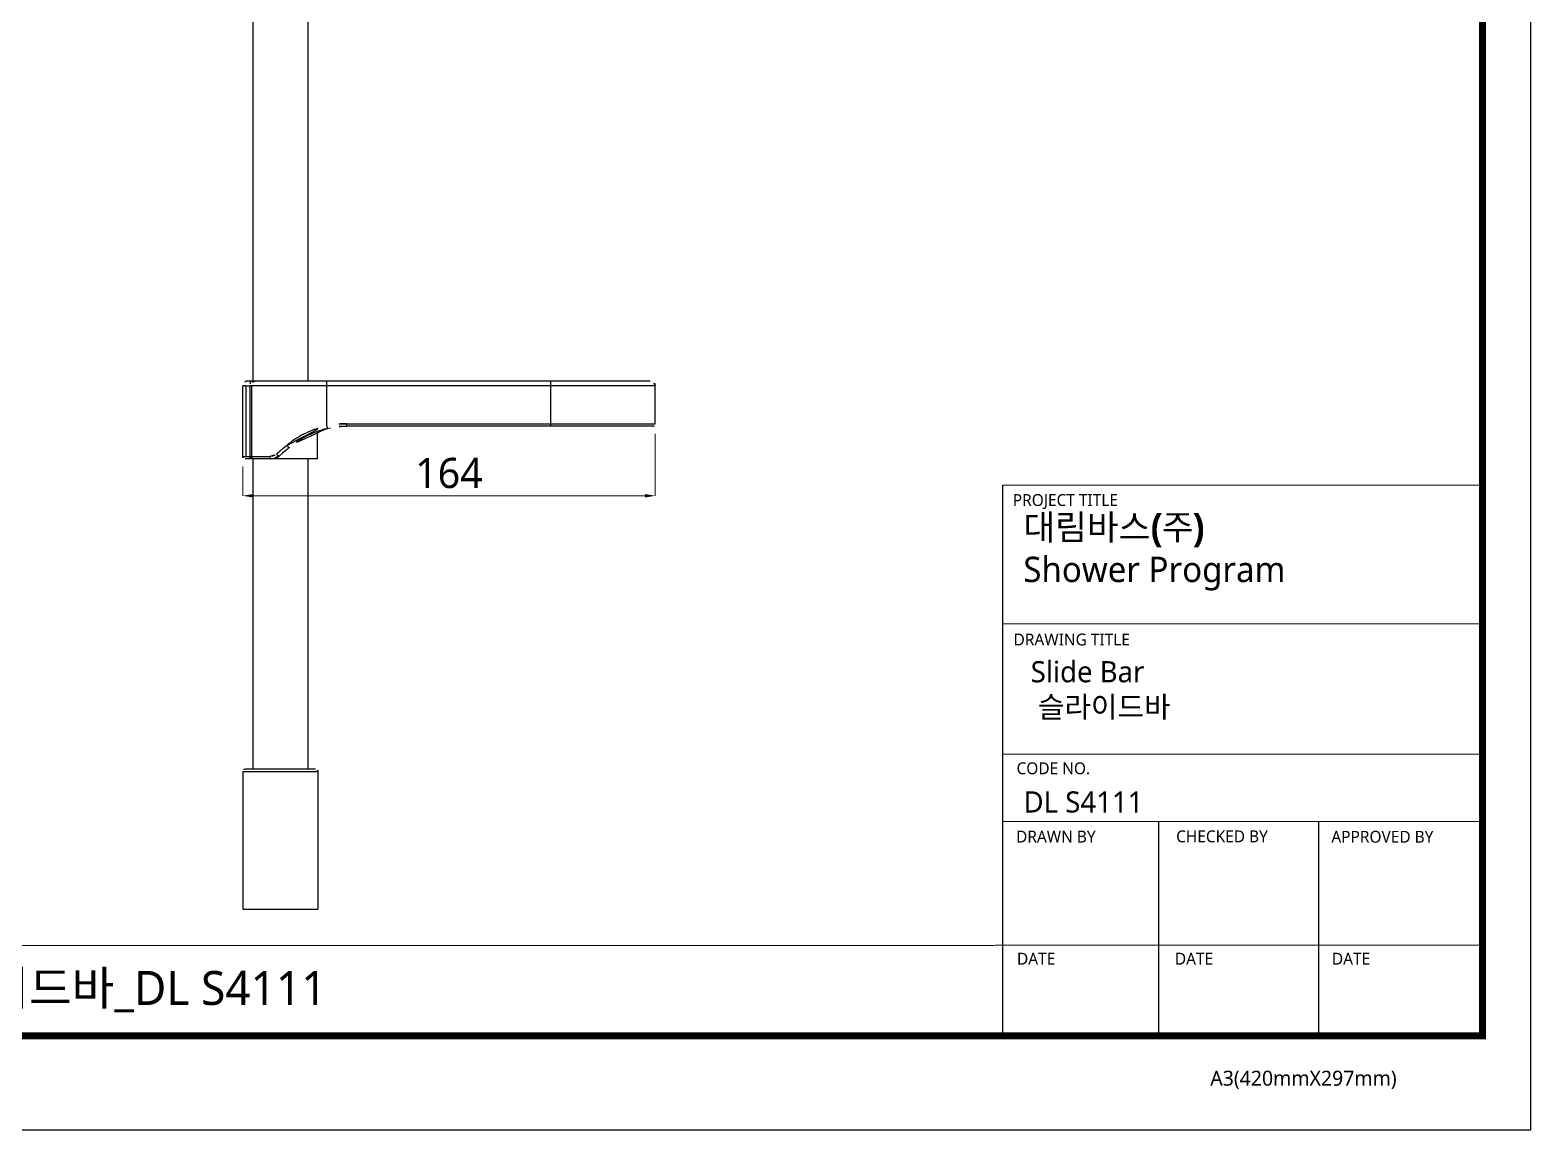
# Model space of a CAD drawing. Extents: x 16296675219 to 16296676413, y -37409617825 to -37409616950.
# Drawn here: x 16296675816 to 16296676413, y -37409617825 to -37409617388 of the extents above; entities that cross this region are included whole.
import ezdxf

# ---------------------------------------------------------------- set-up
doc = ezdxf.new("R2010")
doc.units = 0
doc.header["$LTSCALE"] = 10
doc.header["$MEASUREMENT"] = 0
doc.header["$PDMODE"] = 3
doc.header["$PDSIZE"] = -10
doc.layers.get('0').update_dxf_attribs({"linetype": 'CONTINUOUS'})
doc.layers.get('DEFPOINTS').update_dxf_attribs({"linetype": 'CONTINUOUS'})
doc.styles.add('Daelim Dimension', font='')
doc.styles.get('Daelim Dimension').set_extended_font_data('NanumGothic')
doc.dimstyles.new('DEFAULT', dxfattribs={"dimscale": 2, "dimtxt": 6, "dimasz": 2, "dimexe": 0, "dimexo": 2, "dimgap": 1, "dimtad": 1, "dimdec": 1, "dimzin": 9, "dimdsep": 46, "dimtxsty": 'Daelim Dimension', "dimcen": 0.5, "dimclrd": 5, "dimclre": 5, "dimclrt": 7, "dimadec": 1, "dimazin": 0, "dimtfac": 1, "dimtdec": 1, "dimtix": 1, "dimtmove": 0, "dimatfit": 3, "dimfxl": 1, "dimtolj": 1, "dimtzin": 1, "dimlwd": 9, "dimlwe": 9, "dimarcsym": 0})

# ---------------------------------------------------------------- blocks, each defined once
blk = doc.blocks.new('*D1')
at = {"color": 5, "lineweight": 9, "ltscale": 0.5, "transparency": 16777216}
for p, q in [((16296676064.37904, -37409617548.072472), (16296676064.37904, -37409617572.729538)), ((16296675900.37904, -37409617561.072472), (16296675900.37904, -37409617572.729538)), ((16296675904.37904, -37409617572.729538), (16296676060.37904, -37409617572.729538))]:
    blk.add_line(p, q, dxfattribs=at)
at = {"color": 5, "ltscale": 0.5, "transparency": 16777216}
for points in [[(16296675904.37904, -37409617572.062866), (16296675904.37904, -37409617573.396202), (16296675900.37904, -37409617572.729538)], [(16296676060.37904, -37409617572.062866), (16296676060.37904, -37409617573.396202), (16296676064.37904, -37409617572.729538)]]:
    blk.add_solid(points, dxfattribs=at)
at = {"layer": 'DEFPOINTS', "color": 0, "ltscale": 0.5, "transparency": 16777216}
for p in [(16296676064.37904, -37409617544.072472), (16296675900.37904, -37409617557.072472), (16296676064.37904, -37409617572.729538)]:
    blk.add_point(p, dxfattribs=at)
at = {"color": 7, "lineweight": 0, "ltscale": 0.5, "transparency": 16777216, "insert": (16296675982.37904, -37409617557.665161), "char_height": 12, "attachment_point": 2, "style": 'Daelim Dimension'}
blk.add_mtext('\\A1;164', dxfattribs=at)

msp = doc.modelspace()

# ---------------------------------------------------------------- linework, layer by layer
at = {"color": 7, "linetype": 'Continuous', "lineweight": 25}
for p, q in [((16296675904.37904, -37409617303.938972), (16296675904.37904, -37409617527.240936)), ((16296675926.37904, -37409617527.072472), (16296675926.37904, -37409617303.91713)), ((16296675902.37904, -37409617527.072472), (16296675903.37904, -37409617527.072472)), ((16296675903.37904, -37409617527.072472), (16296675904.37904, -37409617527.072472)), ((16296675905.18248, -37409617527.072472), (16296675905.41485, -37409617527.072472)), ((16296675905.41485, -37409617527.072472), (16296675933.8172, -37409617527.072472)), ((16296675933.8172, -37409617529.072472), (16296675933.8172, -37409617527.072472)), ((16296675933.8172, -37409617527.072472), (16296676022.879049, -37409617527.072472)), ((16296676022.879049, -37409617529.072472), (16296676022.879049, -37409617527.072472)), ((16296676022.879049, -37409617527.072472), (16296676062.37904, -37409617527.072472)), ((16296675900.37904, -37409617557.072472), (16296675900.37904, -37409617529.072472)), ((16296675901.62904, -37409617529.072472), (16296675901.62904, -37409617557.072472)), ((16296675901.62904, -37409617529.072472), (16296675903.18248, -37409617529.072472)), ((16296675903.18248, -37409617529.072472), (16296675903.18248, -37409617557.072472)), ((16296675903.879589, -37409617529.072472), (16296675903.879589, -37409617557.072472)), ((16296675933.8172, -37409617529.072472), (16296675903.879589, -37409617529.072472)), ((16296676022.879049, -37409617529.072472), (16296675933.8172, -37409617529.072472)), ((16296675933.8172, -37409617544.946404), (16296675933.8172, -37409617529.072472)), ((16296676022.879049, -37409617544.072472), (16296676022.879049, -37409617529.072472)), ((16296676064.379049, -37409617544.072472), (16296676064.379049, -37409617529.072472)), ((16296675941.7013, -37409617544.072472), (16296675941.7013, -37409617545.072479)), ((16296675941.7013, -37409617544.072472), (16296676022.879049, -37409617544.072472)), ((16296676022.879049, -37409617545.072479), (16296675941.7013, -37409617545.072479)), ((16296676022.879049, -37409617545.072479), (16296676022.879049, -37409617544.072472)), ((16296676063.379049, -37409617545.072479), (16296676022.879049, -37409617545.072479)), ((16296675930.12904, -37409617558.072472), (16296675930.12904, -37409617547.095177)), ((16296675933.86702, -37409617545.972923), (16296675935.297581, -37409617545.715263)), ((16296675901.62904, -37409617557.072472), (16296675903.18248, -37409617557.072472)), ((16296675903.879589, -37409617557.072472), (16296675911.14473, -37409617557.072472)), ((16296675903.37904, -37409617558.072472), (16296675901.37904, -37409617558.072472)), ((16296675904.18248, -37409617558.072472), (16296675903.37904, -37409617558.072472)), ((16296675904.647221, -37409617558.072472), (16296675904.18248, -37409617558.072472)), ((16296675904.37904, -37409617558.072472), (16296675904.37904, -37409617681.372467)), ((16296675911.72608, -37409617558.072472), (16296675904.647221, -37409617558.072472)), ((16296675930.12904, -37409617558.072472), (16296675911.72608, -37409617558.072472)), ((16296675926.37904, -37409617681.372467), (16296675926.37904, -37409617558.072472)), ((16296675900.47904, -37409617682.372459), (16296675930.279039, -37409617682.372459)), ((16296675900.47904, -37409617682.372459), (16296675900.47904, -37409617737.072479)), ((16296675929.279039, -37409617681.372467), (16296675901.47904, -37409617681.372467)), ((16296675930.279039, -37409617682.372459), (16296675930.279039, -37409617737.072479)), ((16296675900.47904, -37409617737.072479), (16296675930.279039, -37409617737.072479))]:
    msp.add_line(p, q, dxfattribs=at)
at = {"color": 8, "linetype": 'Continuous', "lineweight": 25}
for p, q in [((16296675903.37904, -37409617527.072472), (16296675903.37904, -37409617528.207832)), ((16296675901.62904, -37409617529.072472), (16296675900.37904, -37409617529.072472)), ((16296675903.879589, -37409617529.072472), (16296675903.18248, -37409617529.072472)), ((16296676064.379049, -37409617529.072472), (16296676022.879049, -37409617529.072472)), ((16296676022.879049, -37409617544.072472), (16296676064.379049, -37409617544.072472)), ((16296675900.37904, -37409617557.072472), (16296675901.62904, -37409617557.072472)), ((16296675903.18248, -37409617557.072472), (16296675903.879589, -37409617557.072472)), ((16296675903.37904, -37409617557.667862), (16296675903.37904, -37409617558.072472))]:
    msp.add_line(p, q, dxfattribs=at)
at = {"color": 5, "lineweight": 0, "ltscale": 40}
for p, q in [((16296676393.27146, -37409617568.487717), (16296676202.52578, -37409617568.487717)), ((16296676393.27146, -37409617623.621552), (16296676202.52578, -37409617623.621552)), ((16296676393.27146, -37409617623.621552), (16296676202.52578, -37409617623.621552)), ((16296676393.27146, -37409617675.485992), (16296676202.52578, -37409617675.485992)), ((16296676393.27146, -37409617675.485992), (16296676202.52578, -37409617675.485992)), ((16296676393.27146, -37409617702.235519), (16296676202.52578, -37409617702.235519)), ((16296676393.27146, -37409617702.235519), (16296676202.52578, -37409617702.235519)), ((16296676393.27146, -37409617751.425034), (16296676199.510771, -37409617751.425034)), ((16296676393.27146, -37409617751.425034), (16296676204.011869, -37409617751.425034)), ((16296676393.27146, -37409617787.388321), (16296676229.801901, -37409617787.388321))]:
    msp.add_line(p, q, dxfattribs=at)
at = {"color": 5, "ltscale": 0.5}
msp.add_line((16296676202.52578, -37409617568.487717), (16296676202.52578, -37409617788.542107), dxfattribs=at)
at = {"color": 5, "ltscale": 40}
for p, q in [((16296676264.48163, -37409617702.235519), (16296676264.48163, -37409617787.388321)), ((16296676328.066299, -37409617702.235519), (16296676328.066299, -37409617787.388321))]:
    msp.add_line(p, q, dxfattribs=at)
at = {"color": 5, "lineweight": 0}
msp.add_line((16296675238.27124, -37409617751.561447), (16296676199.28126, -37409617751.561447), dxfattribs=at)
at = {"ltscale": 0.5}
msp.add_lwpolyline([(16296675219.07955, -37409617824.834084), (16296676412.57955, -37409617824.834084), (16296676412.57955, -37409616950.334084), (16296675219.07955, -37409616950.334084)], close=True, dxfattribs=at)
at = {"color": 5, "linetype": 'ByBlock', "lineweight": 200, "const_width": 2.75}
msp.add_lwpolyline([(16296675238.27124, -37409617787.388771), (16296676393.27124, -37409617787.388771), (16296676393.27124, -37409616970.638771), (16296675238.27124, -37409616970.638771)], close=True, dxfattribs=at)
at = {"color": 7, "linetype": 'Continuous', "lineweight": 25, "flags": 128}
for points in [[(16296675933.8172, -37409617544.946404), (16296675933.85993, -37409617545.136757), (16296675933.901011, -37409617545.319794), (16296675933.938869, -37409617545.488487), (16296675933.972059, -37409617545.636337), (16296675933.99929, -37409617545.75769), (16296675934.019529, -37409617545.847862), (16296675934.03199, -37409617545.903381), (16296675934.0362, -37409617545.922127)], [(16296675911.14473, -37409617557.072472), (16296675911.155899, -37409617557.26757), (16296675911.18898, -37409617557.455162), (16296675911.242701, -37409617557.628036), (16296675911.315001, -37409617557.779579), (16296675911.403099, -37409617557.903938), (16296675911.503599, -37409617557.996361), (16296675911.612659, -37409617558.053268), (16296675911.72608, -37409617558.072472)], [(16296675913.81189, -37409617556.113274), (16296675915.147699, -37409617555.0009), (16296675916.51256, -37409617553.864357), (16296675917.904341, -37409617552.705391)], [(16296675913.81189, -37409617556.113274), (16296675913.94656, -37409617556.303993), (16296675914.102711, -37409617556.483902), (16296675914.271469, -37409617556.642769), (16296675914.44326, -37409617556.771584), (16296675914.60832, -37409617556.863022), (16296675914.757299, -37409617556.911903), (16296675914.88172, -37409617556.915443), (16296675914.974541, -37409617556.873466)], [(16296675918.962049, -37409617553.465584), (16296675917.605961, -37409617554.62455), (16296675916.2761, -37409617555.761093), (16296675914.974541, -37409617556.873466)], [(16296675917.904341, -37409617552.705391), (16296675918.043051, -37409617552.88504), (16296675918.195921, -37409617553.055237), (16296675918.354931, -37409617553.207024), (16296675918.5117, -37409617553.332428), (16296675918.65797, -37409617553.424828), (16296675918.78607, -37409617553.479393), (16296675918.889231, -37409617553.49321), (16296675918.962049, -37409617553.465584)]]:
    msp.add_lwpolyline(points, dxfattribs=at)
at = {"color": 7, "linetype": 'Continuous', "lineweight": 25}
for centre, radius, start, end in [((16296675902.37904, -37409617529.072472), 2, 90, 180), ((16296675905.18248, -37409617529.072472), 2, 90, 180), ((16296675905.6824, -37409617528.867111), 1.814472, 98.479387145, 186.498781385), ((16296676062.37904, -37409617529.072472), 2, 0, 90), ((16296675941.7013, -37409617580.072472), 36, 90, 102.650423914), ((16296675941.7013, -37409617580.072472), 35, 90, 102.650423914), ((16296676063.37904, -37409617544.072472), 1, 270, 0), ((16296675901.37904, -37409617557.072472), 1, 180, 270), ((16296675904.18248, -37409617557.072472), 1, 180, 270), ((16296675904.780979, -37409617557.175163), 0.907226, 173.500771922, 261.521153299), ((16296675901.47904, -37409617682.372467), 1, 90, 180), ((16296675929.279039, -37409617682.372467), 1, 0, 90)]:
    msp.add_arc(centre, radius, start, end, dxfattribs=at)
for points, knots in [([(16296675917.904341, -37409617552.705383), (16296675919.019119, -37409617551.777077), (16296675920.19051, -37409617550.912987), (16296675922.03826, -37409617549.71344), (16296675922.66934, -37409617549.32975), (16296675923.96344, -37409617548.595497), (16296675924.62656, -37409617548.245117), (16296675926.63833, -37409617547.258469), (16296675928.01786, -37409617546.68132), (16296675930.856319, -37409617545.689552), (16296675932.31522, -37409617545.274879), (16296675933.8172, -37409617544.946404)], [0, 0, 0, 0, 0.25, 0.25, 0.375, 0.375, 0.5, 0.5, 0.75, 0.75, 1, 1, 1, 1]), ([(16296675934.0362, -37409617545.922127), (16296675932.605339, -37409617546.243294), (16296675931.217831, -37409617546.648697), (16296675928.5219, -37409617547.617043), (16296675927.213539, -37409617548.180023), (16296675925.30794, -37409617549.140877), (16296675924.68017, -37409617549.481903), (16296675923.456409, -37409617550.195633), (16296675922.860161, -37409617550.56823), (16296675921.1157, -37409617551.731911), (16296675920.011589, -37409617552.568611), (16296675918.962049, -37409617553.465584)], [0, 0, 0, 0, 0.25, 0.25, 0.5, 0.5, 0.625, 0.625, 0.75, 0.75, 1, 1, 1, 1]), ([(16296675911.14473, -37409617557.072472), (16296675911.606979, -37409617557.072472), (16296675912.065639, -37409617556.99855), (16296675912.74485, -37409617556.76355), (16296675912.9711, -37409617556.663094), (16296675913.40435, -37409617556.420883), (16296675913.612949, -37409617556.278923), (16296675913.81189, -37409617556.113274)], [0, 0, 0, 0, 0.5, 0.5, 0.75, 0.75, 1, 1, 1, 1]), ([(16296675914.974541, -37409617556.873459), (16296675914.73801, -37409617557.075607), (16296675914.48856, -37409617557.250931), (16296675913.966749, -37409617557.552452), (16296675913.692089, -37409617557.679077), (16296675912.863729, -37409617557.976547), (16296675912.299669, -37409617558.072472), (16296675911.72608, -37409617558.072472)], [0, 0, 0, 0, 0.25, 0.25, 0.5, 0.5, 1, 1, 1, 1])]:
    msp.add_open_spline(points, degree=3, knots=knots, dxfattribs=at)

# ---------------------------------------------------------------- texts
at = {"color": 5, "lineweight": 0, "ltscale": 40, "style": 'Daelim Dimension'}
for s, height, p in [('PROJECT TITLE', 4.70985399, (16296676206.563801, -37409617576.789932)), ('DRAWING TITLE', 4.70985399, (16296676206.86577, -37409617632.222397)), ('CODE NO.', 4.709854, (16296676208.046869, -37409617683.412689)), ('DRAWN BY', 4.709854, (16296676207.862181, -37409617710.561417)), ('CHECKED BY', 4.709854, (16296676271.49749, -37409617710.477898)), ('APPROVED BY', 4.70985399, (16296676333.213711, -37409617710.63002)), ('DATE', 4.709854, (16296676208.230049, -37409617759.104424)), ('DATE', 4.709854, (16296676270.99666, -37409617759.104424)), ('DATE', 4.709854, (16296676333.43029, -37409617759.104424)), ('A3(420mmX297mm)', 5.94434743, (16296676285.07719, -37409617807.21756))]:
    msp.add_text(s, height=height, dxfattribs=at).set_placement(p)
at = {"lineweight": 0, "attachment_point": 1, "style": 'Daelim Dimension'}
for s, insert, char_height, width in [('{\\fPretendard Variable SemiBold|b0|i0|c129|p2;\\C7;대림바스(주)\\fNanumGothic|b0|i0|c129|p50; }\\PShower Program', (16296676210.752371, -37409617580.16716), 10.07218471, 161.88279958), (' Slide Bar\\P  슬라이드바', (16296676210.841249, -37409617638.461113), 8.4084, 141.50477401), ('DL S4111', (16296676210.841249, -37409617690.244881), 8.4084, 141.50477401)]:
    msp.add_mtext(s, dxfattribs=dict(at, insert=insert, char_height=char_height, width=width))
at = {"color": 2, "lineweight": 0, "insert": (16296675435.08996, -37409617761.640312), "char_height": 13.5135, "width": 675.62427803, "attachment_point": 1, "style": 'Daelim Dimension'}
msp.add_mtext('{\\fPretendard Variable SemiBold|b0|i0|c129|p2;대림바스(주)} Shower Program_Slide Bar_{\\fGulim|b0|i0|c129|p50;슬라이드바}_DL S4111', dxfattribs=at)

# ---------------------------------------------------------------- dimensions: what is measured, and where the dimension line sits
at = {"color": 5, "lineweight": 0, "ltscale": 0.5}
dim = msp.add_linear_dim(base=(16296676064.37904, -37409617572.729538), p1=(16296675900.37904, -37409617557.072472), p2=(16296676064.37904, -37409617544.072472), dimstyle='DEFAULT', dxfattribs=at)
dim.commit()
dim.dimension.update_dxf_attribs({"geometry": '*D1', "text_midpoint": (16296675982.37904, -37409617572.729538), "dimtype": 160})

doc.saveas('drawing.dxf')
